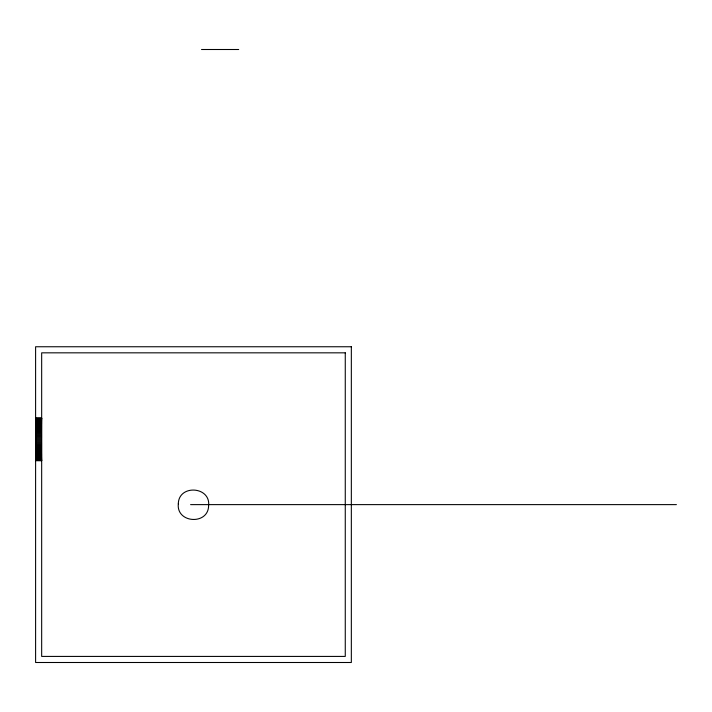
<?xml version="1.0" encoding="UTF-8"?>
<svg xmlns="http://www.w3.org/2000/svg" width="712" height="712" viewBox="0 0 712 712"><rect width="100%" height="100%" fill="white"/><g stroke="black" fill="none" stroke-linecap="round" stroke-linejoin="round"><path stroke-width="1.07" d="M201.514 49.502L238.698 49.502M35.6 418.158L41.67 418.131M35.6 418.255L41.67 418.255M35.6 418.398L41.67 418.398M35.6 418.612L41.67 418.612M35.6 418.878L41.67 418.878M35.6 419.208L41.67 419.208M35.6 419.591L41.67 419.591M35.6 420.027L41.67 420.027M35.6 420.525L41.67 420.525M35.6 421.077L41.67 421.077M35.6 421.673L41.67 421.673M35.6 422.323L41.67 422.323M35.6 423.026L41.67 423.026M35.6 423.765L41.67 423.765M35.6 424.557L41.67 424.557M35.6 425.384L41.67 425.384M35.6 426.257L41.67 426.257M35.6 427.164L41.67 427.164M35.6 428.108L41.67 428.108M35.6 429.087L41.67 429.087M35.6 430.093L41.67 430.093M35.6 431.116L41.67 431.116M35.6 432.175L41.67 432.175M35.6 433.252L41.67 433.252M35.6 434.338L41.67 434.338M35.6 435.441L41.67 435.441M35.6 436.563L41.67 436.563M35.6 437.684L41.67 437.684M35.6 438.815L41.67 438.815M35.6 439.945L41.67 439.945M35.6 441.075L41.67 441.075M35.6 442.205L41.67 442.205M35.6 443.318L41.67 443.318M35.6 444.43L41.67 444.43M35.6 445.516L41.67 445.516M35.6 446.593L41.67 446.593M35.6 447.643L41.67 447.643M35.6 448.676L41.67 448.676M35.6 449.681L41.67 449.681M35.6 450.651L41.67 450.651M35.6 451.595L41.67 451.595M35.6 452.503L41.67 452.503M35.6 453.375L41.67 453.375M35.6 454.212L41.67 454.212M35.6 454.995L41.67 454.995M35.6 455.742L41.67 455.742M35.6 456.445L41.67 456.445M35.6 457.095L41.67 457.095M35.6 457.691L41.67 457.691M35.6 458.243L41.67 458.243M35.6 458.733L41.67 458.733M35.6 459.178L41.67 459.178M35.6 459.56L41.67 459.56M35.6 459.89L41.67 459.89M35.6 460.157L41.67 460.157M35.6 460.361L41.67 460.361M35.6 460.513L41.67 460.602M35.6 460.637L41.67 460.637M190.594 504.621L676.4 504.621M178.32 503.811C176.167 523.293 208.313 525.314 208.616 505.716C210.77 486.234 178.623 484.213 178.32 503.811M351.336 346.753L35.6 346.753L35.6 662.498L351.336 662.498L351.336 346.753M345.267 352.832L41.67 352.832L41.67 656.419L345.267 656.419L345.267 352.832"/></g></svg>
